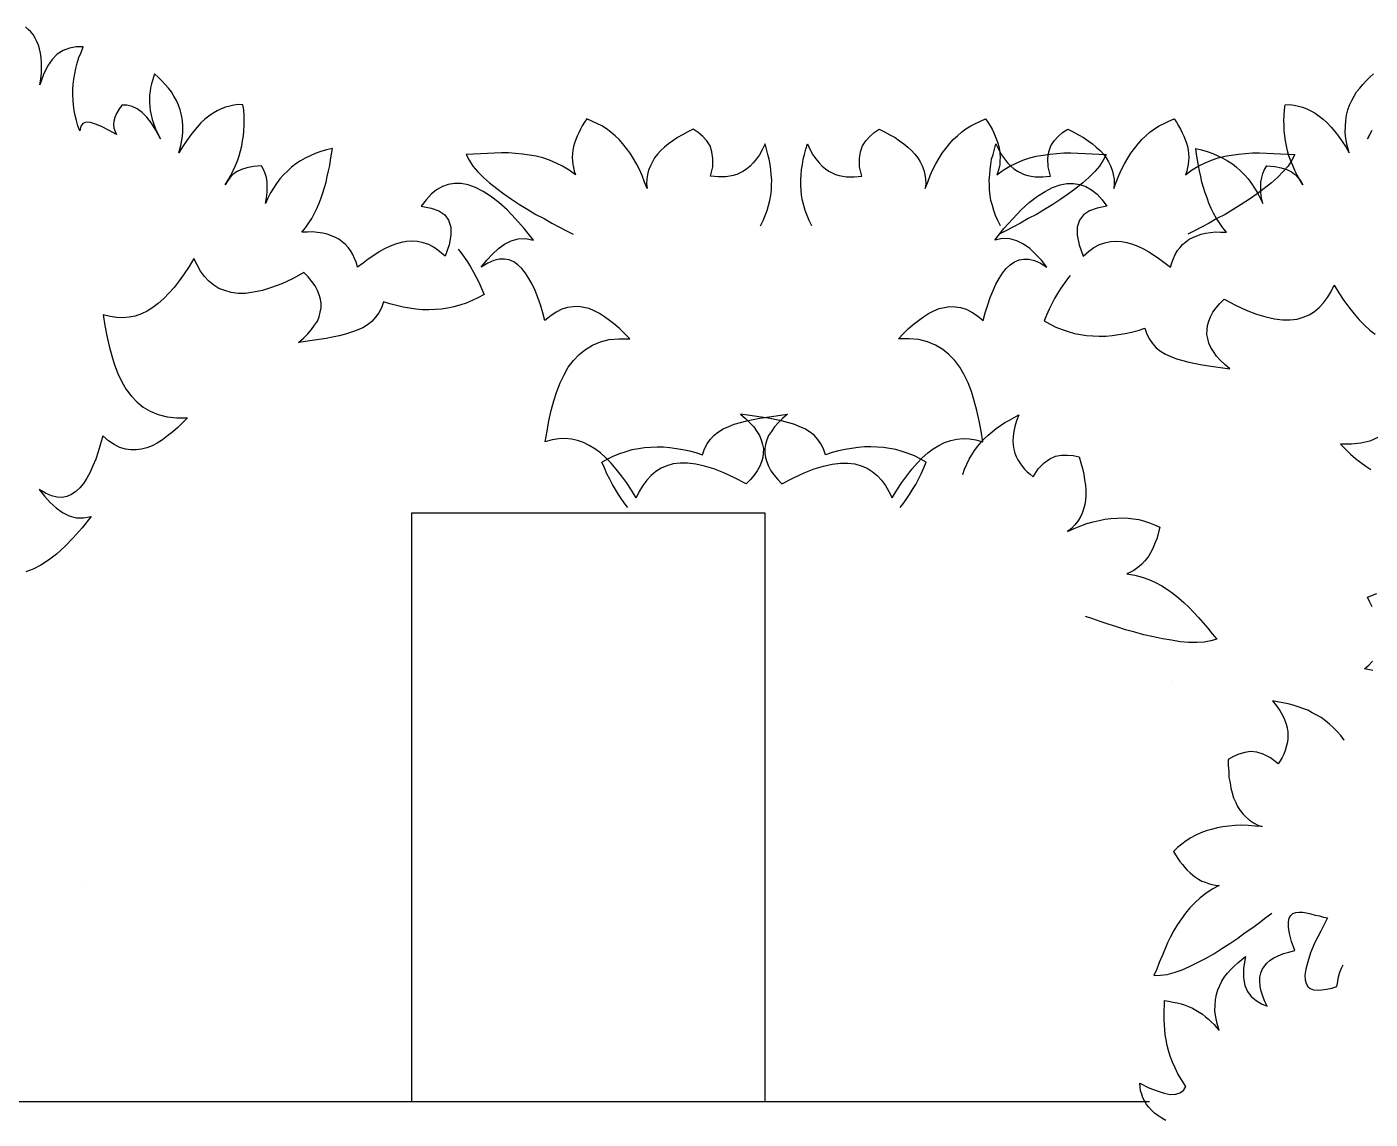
# Model space of a CAD drawing. Extents: x -24232 to 27340, y -23039 to 23489.
# Drawn here: x -9718 to -9147, y -4854 to -4390 of the extents above; entities that cross this region are included whole.
import ezdxf

# ---------------------------------------------------------------- set-up
doc = ezdxf.new("R2010")
doc.units = 0
doc.header["$LTSCALE"] = 10
for name, color, linetype in [('0-PLANTS', 11, 'CONTINUOUS'), ('1', 1, 'CONTINUOUS'), ('3', 3, 'CONTINUOUS')]:
    doc.layers.add(name, color=color, linetype=linetype)

msp = doc.modelspace()

# ---------------------------------------------------------------- linework, layer by layer
at = {"layer": '0-PLANTS', "color": 11}
for points in [[(-9231.31, -4668.21), (-9231.31, -4668.21)], [(-9692.65, -4752.9), (-9692.65, -4752.9)]]:
    msp.add_lwpolyline(points, close=True, dxfattribs=at)
at = {"layer": '1'}
for p, q in [((-9554.24, -4596.46), (-9404.24, -4596.46)), ((-9554.24, -4846.46), (-9554.24, -4596.46)), ((-9404.24, -4596.46), (-9404.24, -4846.46))]:
    msp.add_line(p, q, dxfattribs=at)
for points in [[(-9346.72, -4594.13), (-9345.58, -4592.73), (-9344.16, -4590.71), (-9342.75, -4588.68), (-9341.45, -4586.51), (-9340.15, -4584.33), (-9338.99, -4582.15), (-9337.81, -4579.83), (-9336.75, -4577.36), (-9335.7, -4574.89), (-9335.7, -4574.89), (-9338.26, -4573.42), (-9340.71, -4572.23), (-9343.32, -4571.16), (-9345.95, -4570.36), (-9348.57, -4569.55), (-9351.23, -4569.02), (-9353.77, -4568.63), (-9356.46, -4568.5), (-9359.16, -4568.37), (-9361.86, -4568.38), (-9364.6, -4568.65), (-9367.35, -4569.05), (-9370.1, -4569.46), (-9372.87, -4570.13), (-9375.65, -4570.81), (-9378.45, -4571.75), (-9378.45, -4571.75), (-9379.28, -4569.23), (-9380.42, -4567.08), (-9381.73, -4565.2), (-9383.31, -4563.41), (-9385.2, -4562.01), (-9387.24, -4560.72), (-9389.58, -4559.68), (-9391.93, -4558.77), (-9394.56, -4557.97), (-9397.2, -4557.3), (-9399.99, -4556.76), (-9402.78, -4556.21), (-9405.72, -4555.78), (-9408.65, -4555.36), (-9411.59, -4554.93), (-9414.53, -4554.51), (-9414.53, -4554.51), (-9412.41, -4556.34), (-9410.55, -4558.15), (-9408.97, -4559.93), (-9407.67, -4561.82), (-9406.48, -4563.56), (-9405.72, -4565.4), (-9405.23, -4567.34), (-9404.87, -4569.14), (-9404.92, -4571.03), (-9405.1, -4572.91), (-9405.69, -4574.75), (-9406.41, -4576.57), (-9407.42, -4578.5), (-9408.82, -4580.39), (-9410.36, -4582.27), (-9412.17, -4584.13), (-9412.17, -4584.13), (-9417.06, -4581.48), (-9421.59, -4579.4), (-9425.9, -4577.76), (-9429.84, -4576.56), (-9433.56, -4575.78), (-9437.03, -4575.31), (-9440.14, -4575.27), (-9443.16, -4575.65), (-9445.81, -4576.47), (-9448.34, -4577.44), (-9450.51, -4578.85), (-9452.58, -4580.54), (-9454.4, -4582.53), (-9456.11, -4584.8), (-9457.58, -4587.36), (-9458.94, -4590.07), (-9458.94, -4590.07), (-9460.91, -4586.76), (-9463.03, -4583.57), (-9465.18, -4580.65), (-9467.34, -4577.86), (-9469.53, -4575.35), (-9471.75, -4573.1), (-9474.11, -4570.97), (-9476.38, -4569.25), (-9478.81, -4567.79), (-9481.26, -4566.6), (-9483.88, -4565.67), (-9486.4, -4565.15), (-9489.08, -4564.88), (-9491.81, -4565.02), (-9494.55, -4565.43), (-9497.48, -4566.22), (-9497.48, -4566.22), (-9496.76, -4561.69), (-9495.92, -4557.3), (-9494.94, -4552.93), (-9493.86, -4548.84), (-9492.66, -4544.89), (-9491.22, -4541.25), (-9489.52, -4537.76), (-9487.71, -4534.55), (-9485.54, -4531.78), (-9483.12, -4529.18), (-9480.47, -4527), (-9477.45, -4525.27), (-9474.06, -4523.85), (-9470.31, -4522.86), (-9466.21, -4522.46), (-9461.61, -4522.5), (-9461.61, -4522.5), (-9463.7, -4520.4), (-9465.79, -4518.3), (-9467.92, -4516.46), (-9470.18, -4514.75), (-9472.33, -4513.18), (-9474.49, -4511.75), (-9476.68, -4510.59), (-9478.89, -4509.69), (-9481.15, -4509.2), (-9483.41, -4508.84), (-9485.72, -4508.88), (-9488.05, -4509.19), (-9490.42, -4509.91), (-9492.85, -4511.16), (-9495.17, -4512.69), (-9497.67, -4514.74), (-9497.67, -4514.74), (-9498.56, -4511.4), (-9499.59, -4508.05), (-9500.63, -4504.97), (-9501.83, -4502.01), (-9503.06, -4499.32), (-9504.44, -4496.88), (-9505.84, -4494.57), (-9507.41, -4492.66), (-9509.15, -4491.13), (-9510.92, -4489.87), (-9512.87, -4489), (-9514.87, -4488.67), (-9517.04, -4488.73), (-9519.4, -4489.3), (-9521.95, -4490.41), (-9524.68, -4492.03), (-9524.68, -4492.03), (-9522.36, -4489.15), (-9519.94, -4486.54), (-9517.41, -4484.22), (-9514.78, -4482.31), (-9511.93, -4480.83), (-9509.01, -4480.04), (-9505.88, -4479.94), (-9502.56, -4480.54), (-9502.56, -4480.54), (-9506.41, -4475.69), (-9510.2, -4471.53), (-9513.75, -4467.79), (-9517.23, -4464.6), (-9520.76, -4461.95), (-9523.94, -4459.88), (-9527.16, -4458.2), (-9530.3, -4457.08), (-9533.22, -4456.52), (-9536.07, -4456.51), (-9538.68, -4456.93), (-9541.2, -4457.77), (-9543.65, -4459.28), (-9546, -4461.08), (-9548.13, -4463.45), (-9550.16, -4466.22), (-9550.16, -4466.22), (-9546.04, -4467.04), (-9542.77, -4468.17), (-9540.23, -4469.91), (-9538.56, -4472.11), (-9537.63, -4475.05), (-9537.56, -4478.44), (-9538.37, -4482.56), (-9540.07, -4487.4), (-9540.07, -4487.4), (-9542.44, -4485.4), (-9544.71, -4483.69), (-9547.03, -4482.51), (-9549.39, -4481.74), (-9551.78, -4481.23), (-9554.06, -4481.01), (-9556.38, -4481.18), (-9558.73, -4481.63), (-9561.1, -4482.34), (-9563.35, -4483.2), (-9565.76, -4484.32), (-9568.05, -4485.58), (-9570.37, -4487.11), (-9572.69, -4488.65), (-9574.89, -4490.32), (-9577.23, -4492.12), (-9577.23, -4492.12), (-9577.72, -4490.18), (-9578.48, -4488.34), (-9579.26, -4486.64), (-9580.19, -4485.06), (-9581.28, -4483.73), (-9582.37, -4482.41), (-9583.75, -4481.32), (-9585.13, -4480.24), (-9586.67, -4479.41), (-9588.36, -4478.7), (-9590.2, -4478.11), (-9592.05, -4477.66), (-9594.19, -4477.31), (-9596.33, -4477.1), (-9598.5, -4477.16), (-9600.94, -4477.19), (-9600.94, -4477.19), (-9599.4, -4475.31), (-9597.98, -4473.28), (-9596.71, -4471.38), (-9595.55, -4469.19), (-9594.53, -4467.12), (-9593.5, -4464.92), (-9592.74, -4462.7), (-9591.98, -4460.47), (-9591.22, -4458.24), (-9590.59, -4456), (-9590.08, -4453.61), (-9589.58, -4451.23), (-9589.07, -4448.84), (-9588.7, -4446.44), (-9588.33, -4444.04), (-9587.95, -4441.64), (-9587.95, -4441.64), (-9590.45, -4442.2), (-9592.82, -4442.92), (-9595.2, -4443.76), (-9597.34, -4444.77), (-9599.47, -4445.78), (-9601.48, -4446.94), (-9603.5, -4448.23), (-9605.27, -4449.68), (-9607.05, -4451.26), (-9608.7, -4452.86), (-9610.22, -4454.6), (-9611.63, -4456.5), (-9612.91, -4458.54), (-9614.2, -4460.58), (-9615.36, -4462.76), (-9616.41, -4465.1), (-9616.41, -4465.1), (-9615.89, -4462.58), (-9615.66, -4460.3), (-9615.57, -4458), (-9615.64, -4455.97), (-9615.99, -4454.03), (-9616.49, -4452.23), (-9617.15, -4450.67), (-9618.07, -4449.09), (-9618.07, -4449.09), (-9621.48, -4449.29), (-9624.24, -4449.83), (-9626.61, -4450.55), (-9628.61, -4451.57), (-9630.22, -4452.76), (-9631.44, -4454.13), (-9632.52, -4455.52), (-9633.49, -4457.05), (-9633.49, -4457.05), (-9632.2, -4455.01), (-9631.05, -4452.95), (-9630.05, -4451.02), (-9629.16, -4448.94), (-9628.28, -4446.86), (-9627.53, -4444.77), (-9626.92, -4442.66), (-9626.44, -4440.54), (-9626.09, -4438.41), (-9625.75, -4436.28), (-9625.53, -4434.13), (-9625.46, -4431.97), (-9625.38, -4429.82), (-9625.44, -4427.64), (-9625.61, -4425.32), (-9625.94, -4423.12), (-9625.94, -4423.12), (-9627.83, -4423.07), (-9629.75, -4423.29), (-9631.54, -4423.65), (-9633.35, -4424.15), (-9635.17, -4424.79), (-9636.89, -4425.7), (-9638.62, -4426.75), (-9640.36, -4427.93), (-9642.11, -4429.25), (-9643.76, -4430.84), (-9645.42, -4432.58), (-9646.96, -4434.45), (-9648.52, -4436.47), (-9650.1, -4438.75), (-9651.67, -4441.03), (-9653.15, -4443.59), (-9653.15, -4443.59), (-9652.29, -4440.43), (-9651.73, -4437.5), (-9651.47, -4434.82), (-9651.48, -4432.25), (-9651.65, -4429.79), (-9651.96, -4427.46), (-9652.55, -4425.24), (-9653.31, -4423.27), (-9654.19, -4421.28), (-9655.23, -4419.42), (-9656.28, -4417.69), (-9657.61, -4416.07), (-9658.93, -4414.45), (-9660.41, -4412.95), (-9661.89, -4411.45), (-9663.5, -4409.94), (-9663.5, -4409.94), (-9663.91, -4411.38), (-9664.33, -4412.83), (-9664.74, -4414.28), (-9665.17, -4415.86), (-9665.31, -4417.34), (-9665.61, -4418.94), (-9665.63, -4420.56), (-9665.66, -4422.18), (-9665.55, -4423.82), (-9665.32, -4425.6), (-9664.95, -4427.4), (-9664.47, -4429.34), (-9663.85, -4431.3), (-9663.1, -4433.27), (-9662.09, -4435.4), (-9660.94, -4437.54), (-9660.94, -4437.54), (-9662.89, -4433.96), (-9664.76, -4430.94), (-9666.82, -4428.43), (-9668.78, -4426.34), (-9670.92, -4424.78), (-9673, -4423.89), (-9675.24, -4423.27), (-9677.42, -4423.32), (-9677.42, -4423.32), (-9678.67, -4425.09), (-9679.65, -4426.76), (-9680.36, -4428.45), (-9680.79, -4430.03), (-9680.93, -4431.51), (-9680.81, -4433.01), (-9680.27, -4434.41), (-9679.59, -4435.7), (-9679.59, -4435.7), (-9683.06, -4433.87), (-9686.03, -4432.36), (-9688.63, -4431.29), (-9690.74, -4430.67), (-9692.48, -4430.5), (-9693.89, -4431.04), (-9694.81, -4432.17), (-9695.28, -4434.15), (-9695.28, -4434.15), (-9696.02, -4432.05), (-9696.61, -4429.82), (-9697.22, -4427.73), (-9697.67, -4425.52), (-9697.86, -4423.33), (-9698.06, -4421.15), (-9698.25, -4418.96), (-9698.15, -4416.67), (-9698.08, -4414.51), (-9697.72, -4412.24), (-9697.36, -4409.98), (-9696.86, -4407.72), (-9696.37, -4405.47), (-9695.6, -4403.11), (-9694.7, -4400.9), (-9693.79, -4398.55), (-9693.79, -4398.55), (-9696.77, -4398.52), (-9699.66, -4399.05), (-9702.33, -4400.01), (-9704.8, -4401.66), (-9706.91, -4403.89), (-9708.95, -4406.66), (-9710.66, -4410.29), (-9712.17, -4414.61), (-9712.17, -4414.61), (-9711.78, -4412.07), (-9711.55, -4409.66), (-9711.45, -4407.37), (-9711.51, -4405.19), (-9711.71, -4403.14), (-9711.93, -4401.22), (-9712.3, -4399.43), (-9712.81, -4397.75), (-9713.47, -4396.2), (-9714.14, -4394.78), (-9715.08, -4393.33), (-9716.05, -4392.15), (-9717.16, -4391.09), (-9718.27, -4390.04)], [(-9462.4, -4594.13), (-9463.55, -4592.73), (-9464.96, -4590.71), (-9466.38, -4588.68), (-9467.68, -4586.51), (-9468.98, -4584.33), (-9470.14, -4582.15), (-9471.32, -4579.83), (-9472.38, -4577.36), (-9473.43, -4574.89), (-9473.43, -4574.89), (-9470.87, -4573.42), (-9468.41, -4572.23), (-9465.81, -4571.16), (-9463.18, -4570.36), (-9460.55, -4569.55), (-9457.9, -4569.02), (-9455.36, -4568.63), (-9452.67, -4568.5), (-9449.97, -4568.37), (-9447.26, -4568.38), (-9444.53, -4568.65), (-9441.78, -4569.05), (-9439.03, -4569.46), (-9436.26, -4570.13), (-9433.48, -4570.81), (-9430.68, -4571.75), (-9430.68, -4571.75), (-9429.85, -4569.23), (-9428.7, -4567.08), (-9427.4, -4565.2), (-9425.82, -4563.41), (-9423.92, -4562.01), (-9421.88, -4560.72), (-9419.55, -4559.68), (-9417.2, -4558.77), (-9414.57, -4557.97), (-9411.93, -4557.3), (-9409.14, -4556.76), (-9406.35, -4556.21), (-9403.41, -4555.78), (-9400.48, -4555.36), (-9397.54, -4554.93), (-9394.6, -4554.51), (-9394.6, -4554.51), (-9396.72, -4556.34), (-9398.58, -4558.15), (-9400.16, -4559.93), (-9401.46, -4561.82), (-9402.64, -4563.56), (-9403.41, -4565.4), (-9403.9, -4567.34), (-9404.26, -4569.14), (-9404.21, -4571.03), (-9404.02, -4572.91), (-9403.44, -4574.75), (-9402.71, -4576.57), (-9401.71, -4578.5), (-9400.31, -4580.39), (-9398.77, -4582.27), (-9396.96, -4584.13), (-9396.96, -4584.13), (-9392.07, -4581.48), (-9387.54, -4579.4), (-9383.23, -4577.76), (-9379.29, -4576.56), (-9375.57, -4575.78), (-9372.1, -4575.31), (-9368.99, -4575.27), (-9365.97, -4575.65), (-9363.32, -4576.47), (-9360.78, -4577.44), (-9358.61, -4578.85), (-9356.55, -4580.54), (-9354.73, -4582.53), (-9353.02, -4584.8), (-9351.54, -4587.36), (-9350.19, -4590.07), (-9350.19, -4590.07), (-9348.22, -4586.76), (-9346.09, -4583.57), (-9343.95, -4580.65), (-9341.78, -4577.86), (-9339.59, -4575.35), (-9337.38, -4573.1), (-9335.02, -4570.97), (-9332.75, -4569.25), (-9330.32, -4567.79), (-9327.86, -4566.6), (-9325.25, -4565.67), (-9322.73, -4565.15), (-9320.04, -4564.88), (-9317.32, -4565.02), (-9314.57, -4565.43), (-9311.65, -4566.22), (-9311.65, -4566.22), (-9312.37, -4561.69), (-9313.21, -4557.3), (-9314.18, -4552.93), (-9315.26, -4548.84), (-9316.47, -4544.89), (-9317.91, -4541.25), (-9319.61, -4537.76), (-9321.42, -4534.55), (-9323.58, -4531.78), (-9326.01, -4529.18), (-9328.66, -4527), (-9331.68, -4525.27), (-9335.07, -4523.85), (-9338.82, -4522.86), (-9342.92, -4522.46), (-9347.52, -4522.5), (-9347.52, -4522.5), (-9345.43, -4520.4), (-9343.33, -4518.3), (-9341.21, -4516.46), (-9338.94, -4514.75), (-9336.8, -4513.18), (-9334.64, -4511.75), (-9332.45, -4510.59), (-9330.24, -4509.69), (-9327.98, -4509.2), (-9325.72, -4508.84), (-9323.41, -4508.88), (-9321.08, -4509.19), (-9318.7, -4509.91), (-9316.28, -4511.16), (-9313.96, -4512.69), (-9311.46, -4514.74), (-9311.46, -4514.74), (-9310.57, -4511.4), (-9309.54, -4508.05), (-9308.49, -4504.97), (-9307.3, -4502.01), (-9306.07, -4499.32), (-9304.69, -4496.88), (-9303.29, -4494.57), (-9301.72, -4492.66), (-9299.98, -4491.13), (-9298.2, -4489.87), (-9296.26, -4489), (-9294.26, -4488.67), (-9292.09, -4488.73), (-9289.73, -4489.3), (-9287.18, -4490.41), (-9284.45, -4492.03), (-9284.45, -4492.03), (-9286.76, -4489.15), (-9289.19, -4486.54), (-9291.72, -4484.22), (-9294.35, -4482.31), (-9297.2, -4480.83), (-9300.12, -4480.04), (-9303.25, -4479.94), (-9306.57, -4480.54), (-9306.57, -4480.54), (-9302.72, -4475.69), (-9298.93, -4471.53), (-9295.37, -4467.79), (-9291.9, -4464.6), (-9288.37, -4461.95), (-9285.19, -4459.88), (-9281.97, -4458.2), (-9278.83, -4457.08), (-9275.9, -4456.52), (-9273.06, -4456.51), (-9270.45, -4456.93), (-9267.93, -4457.77), (-9265.47, -4459.28), (-9263.13, -4461.08), (-9261, -4463.45), (-9258.97, -4466.22), (-9258.97, -4466.22), (-9263.08, -4467.04), (-9266.36, -4468.17), (-9268.89, -4469.91), (-9270.57, -4472.11), (-9271.5, -4475.05), (-9271.57, -4478.44), (-9270.76, -4482.56), (-9269.06, -4487.4), (-9269.06, -4487.4), (-9266.69, -4485.4), (-9264.42, -4483.69), (-9262.1, -4482.51), (-9259.74, -4481.74), (-9257.35, -4481.23), (-9255.07, -4481.01), (-9252.75, -4481.18), (-9250.4, -4481.63), (-9248.03, -4482.34), (-9245.78, -4483.2), (-9243.37, -4484.32), (-9241.07, -4485.58), (-9238.76, -4487.11), (-9236.44, -4488.65), (-9234.24, -4490.32), (-9231.9, -4492.12), (-9231.9, -4492.12), (-9231.41, -4490.18), (-9230.65, -4488.34), (-9229.87, -4486.64), (-9228.94, -4485.06), (-9227.85, -4483.73), (-9226.76, -4482.41), (-9225.38, -4481.32), (-9224, -4480.24), (-9222.45, -4479.41), (-9220.76, -4478.7), (-9218.93, -4478.11), (-9217.08, -4477.66), (-9214.94, -4477.31), (-9212.8, -4477.1), (-9210.63, -4477.16), (-9208.18, -4477.19), (-9208.18, -4477.19), (-9209.72, -4475.31), (-9211.14, -4473.28), (-9212.42, -4471.38), (-9213.58, -4469.19), (-9214.6, -4467.12), (-9215.63, -4464.92), (-9216.39, -4462.7), (-9217.15, -4460.47), (-9217.91, -4458.24), (-9218.54, -4456), (-9219.04, -4453.61), (-9219.55, -4451.23), (-9220.06, -4448.84), (-9220.43, -4446.44), (-9220.8, -4444.04), (-9221.18, -4441.64), (-9221.18, -4441.64), (-9218.68, -4442.2), (-9216.31, -4442.92), (-9213.92, -4443.76), (-9211.79, -4444.77), (-9209.66, -4445.78), (-9207.65, -4446.94), (-9205.63, -4448.23), (-9203.86, -4449.68), (-9202.08, -4451.26), (-9200.43, -4452.86), (-9198.9, -4454.6), (-9197.5, -4456.5), (-9196.21, -4458.54), (-9194.93, -4460.58), (-9193.77, -4462.76), (-9192.72, -4465.1), (-9192.72, -4465.1), (-9193.24, -4462.58), (-9193.47, -4460.3), (-9193.56, -4458), (-9193.49, -4455.97), (-9193.14, -4454.03), (-9192.64, -4452.23), (-9191.98, -4450.67), (-9191.05, -4449.09), (-9191.05, -4449.09), (-9187.65, -4449.29), (-9184.89, -4449.83), (-9182.51, -4450.55), (-9180.52, -4451.57), (-9178.91, -4452.76), (-9177.69, -4454.13), (-9176.61, -4455.52), (-9175.64, -4457.05), (-9175.64, -4457.05), (-9176.93, -4455.01), (-9178.08, -4452.95), (-9179.08, -4451.02), (-9179.96, -4448.94), (-9180.85, -4446.86), (-9181.59, -4444.77), (-9182.21, -4442.66), (-9182.69, -4440.54), (-9183.04, -4438.41), (-9183.38, -4436.28), (-9183.59, -4434.13), (-9183.67, -4431.97), (-9183.75, -4429.82), (-9183.69, -4427.64), (-9183.52, -4425.32), (-9183.19, -4423.12), (-9183.19, -4423.12), (-9181.3, -4423.07), (-9179.38, -4423.29), (-9177.59, -4423.65), (-9175.78, -4424.15), (-9173.95, -4424.79), (-9172.24, -4425.7), (-9170.51, -4426.75), (-9168.77, -4427.93), (-9167.01, -4429.25), (-9165.37, -4430.84), (-9163.71, -4432.58), (-9162.17, -4434.45), (-9160.61, -4436.47), (-9159.03, -4438.75), (-9157.45, -4441.03), (-9155.98, -4443.59), (-9155.98, -4443.59), (-9156.84, -4440.43), (-9157.4, -4437.5), (-9157.66, -4434.82), (-9157.64, -4432.25), (-9157.48, -4429.79), (-9157.17, -4427.46), (-9156.58, -4425.24), (-9155.82, -4423.27), (-9154.94, -4421.28), (-9153.9, -4419.42), (-9152.85, -4417.69), (-9151.52, -4416.07), (-9150.19, -4414.45), (-9148.72, -4412.95), (-9147.24, -4411.45), (-9145.63, -4409.94)], [(-9406.08, -4474.47), (-9406.08, -4474.47), (-9404.92, -4472.28), (-9404.03, -4470.2), (-9403.27, -4467.97), (-9402.66, -4465.87), (-9402.04, -4463.76), (-9401.69, -4461.49), (-9401.47, -4459.35), (-9401.4, -4457.19), (-9401.32, -4455.03), (-9401.51, -4452.85), (-9401.7, -4450.66), (-9402.02, -4448.46), (-9402.35, -4446.26), (-9402.95, -4444.17), (-9403.55, -4441.95), (-9404.14, -4439.72), (-9404.14, -4439.72), (-9405.33, -4442.18), (-9406.49, -4444.36), (-9407.75, -4446.13), (-9409.13, -4447.76), (-9410.5, -4449.25), (-9411.82, -4450.34), (-9413.27, -4451.28), (-9414.7, -4452.08), (-9416.12, -4452.76), (-9417.65, -4453.15), (-9419.17, -4453.4), (-9420.82, -4453.65), (-9422.45, -4453.76), (-9424.07, -4453.73), (-9425.68, -4453.57), (-9427.29, -4453.41), (-9427.29, -4453.41), (-9426.36, -4449.44), (-9426.28, -4445.93), (-9426.68, -4443.05), (-9427.51, -4440.53), (-9428.93, -4438.49), (-9430.64, -4436.56), (-9432.51, -4434.89), (-9434.67, -4433.46), (-9434.67, -4433.46), (-9436.94, -4434.58), (-9439.24, -4435.85), (-9441.38, -4436.99), (-9443.28, -4438.43), (-9445.17, -4439.73), (-9446.79, -4441.06), (-9448.43, -4442.52), (-9449.81, -4444.15), (-9451.04, -4445.65), (-9452.01, -4447.31), (-9452.86, -4448.99), (-9453.58, -4450.82), (-9454.03, -4452.67), (-9454.37, -4454.67), (-9454.43, -4456.69), (-9454.23, -4458.74), (-9454.23, -4458.74), (-9455.3, -4455.93), (-9456.38, -4453.11), (-9457.48, -4450.57), (-9458.73, -4448.14), (-9460.13, -4445.84), (-9461.41, -4443.68), (-9462.96, -4441.63), (-9464.53, -4439.71), (-9466.12, -4437.93), (-9467.85, -4436.27), (-9469.6, -4434.74), (-9471.49, -4433.34), (-9473.53, -4432.05), (-9475.59, -4431.04), (-9477.66, -4430.02), (-9479.87, -4429.13), (-9479.87, -4429.13), (-9480.82, -4430.52), (-9481.79, -4432.05), (-9482.6, -4433.46), (-9483.3, -4435.02), (-9483.98, -4436.44), (-9484.53, -4437.87), (-9485.09, -4439.44), (-9485.51, -4440.89), (-9485.79, -4442.35), (-9485.93, -4443.83), (-9486.09, -4445.44), (-9485.97, -4446.94), (-9485.84, -4448.44), (-9485.57, -4449.82), (-9485.18, -4451.35), (-9484.66, -4452.89), (-9484.66, -4452.89), (-9487.3, -4450.87), (-9490.12, -4449.24), (-9492.83, -4447.89), (-9495.69, -4446.66), (-9498.57, -4445.7), (-9501.35, -4445.01), (-9504.27, -4444.45), (-9507.21, -4444.03), (-9510.16, -4443.74), (-9513.13, -4443.58), (-9516.1, -4443.56), (-9519.09, -4443.67), (-9522.08, -4443.78), (-9525.07, -4443.89), (-9528.08, -4444.14), (-9531.07, -4444.25), (-9531.07, -4444.25), (-9529.82, -4446.67), (-9528.3, -4449.12), (-9526.23, -4451.49), (-9523.77, -4454.04), (-9521.16, -4456.33), (-9518.14, -4458.66), (-9515.12, -4460.99), (-9511.81, -4463.21), (-9508.38, -4465.45), (-9504.93, -4467.55), (-9501.48, -4469.65), (-9498.01, -4471.48), (-9494.68, -4473.43), (-9491.46, -4475.11), (-9488.49, -4476.62), (-9485.66, -4478.12)], [(-9384.23, -4474.47), (-9384.23, -4474.47), (-9385.39, -4472.28), (-9386.27, -4470.2), (-9387.03, -4467.97), (-9387.65, -4465.87), (-9388.26, -4463.76), (-9388.62, -4461.49), (-9388.83, -4459.35), (-9388.91, -4457.19), (-9388.99, -4455.03), (-9388.8, -4452.85), (-9388.61, -4450.66), (-9388.28, -4448.46), (-9387.96, -4446.26), (-9387.35, -4444.17), (-9386.76, -4441.95), (-9386.17, -4439.72), (-9386.17, -4439.72), (-9384.98, -4442.18), (-9383.81, -4444.36), (-9382.56, -4446.13), (-9381.18, -4447.76), (-9379.81, -4449.25), (-9378.48, -4450.34), (-9377.04, -4451.28), (-9375.6, -4452.08), (-9374.18, -4452.76), (-9372.65, -4453.15), (-9371.14, -4453.4), (-9369.49, -4453.65), (-9367.86, -4453.76), (-9366.23, -4453.73), (-9364.62, -4453.57), (-9363.01, -4453.41), (-9363.01, -4453.41), (-9363.95, -4449.44), (-9364.02, -4445.93), (-9363.63, -4443.05), (-9362.8, -4440.53), (-9361.37, -4438.49), (-9359.67, -4436.56), (-9357.8, -4434.89), (-9355.64, -4433.46), (-9355.64, -4433.46), (-9353.36, -4434.58), (-9351.07, -4435.85), (-9348.93, -4436.99), (-9347.03, -4438.43), (-9345.14, -4439.73), (-9343.52, -4441.06), (-9341.88, -4442.52), (-9340.5, -4444.15), (-9339.27, -4445.65), (-9338.29, -4447.31), (-9337.45, -4448.99), (-9336.73, -4450.82), (-9336.27, -4452.67), (-9335.94, -4454.67), (-9335.88, -4456.69), (-9336.08, -4458.74), (-9336.08, -4458.74), (-9335, -4455.93), (-9333.93, -4453.11), (-9332.83, -4450.57), (-9331.58, -4448.14), (-9330.18, -4445.84), (-9328.9, -4443.68), (-9327.34, -4441.63), (-9325.77, -4439.71), (-9324.19, -4437.93), (-9322.46, -4436.27), (-9320.71, -4434.74), (-9318.82, -4433.34), (-9316.78, -4432.05), (-9314.71, -4431.04), (-9312.65, -4430.02), (-9310.43, -4429.13), (-9310.43, -4429.13), (-9309.48, -4430.52), (-9308.52, -4432.05), (-9307.7, -4433.46), (-9307.01, -4435.02), (-9306.33, -4436.44), (-9305.78, -4437.87), (-9305.22, -4439.44), (-9304.8, -4440.89), (-9304.52, -4442.35), (-9304.38, -4443.83), (-9304.22, -4445.44), (-9304.34, -4446.94), (-9304.46, -4448.44), (-9304.73, -4449.82), (-9305.12, -4451.35), (-9305.65, -4452.89), (-9305.65, -4452.89), (-9303, -4450.87), (-9300.19, -4449.24), (-9297.48, -4447.89), (-9294.62, -4446.66), (-9291.73, -4445.7), (-9288.96, -4445.01), (-9286.03, -4444.45), (-9283.1, -4444.03), (-9280.15, -4443.74), (-9277.18, -4443.58), (-9274.21, -4443.56), (-9271.21, -4443.67), (-9268.22, -4443.78), (-9265.23, -4443.89), (-9262.23, -4444.14), (-9259.24, -4444.25), (-9259.24, -4444.25), (-9260.49, -4446.67), (-9262.01, -4449.12), (-9264.08, -4451.49), (-9266.53, -4454.04), (-9269.15, -4456.33), (-9272.17, -4458.66), (-9275.19, -4460.99), (-9278.49, -4463.21), (-9281.93, -4465.45), (-9285.38, -4467.55), (-9288.83, -4469.65), (-9292.3, -4471.48), (-9295.63, -4473.43), (-9298.85, -4475.11), (-9301.81, -4476.62), (-9304.65, -4478.12)], [(-9304.15, -4474.47), (-9304.15, -4474.47), (-9305.31, -4472.28), (-9306.19, -4470.2), (-9306.96, -4467.97), (-9307.57, -4465.87), (-9308.18, -4463.76), (-9308.54, -4461.49), (-9308.76, -4459.35), (-9308.83, -4457.19), (-9308.91, -4455.03), (-9308.72, -4452.85), (-9308.53, -4450.66), (-9308.21, -4448.46), (-9307.88, -4446.26), (-9307.28, -4444.17), (-9306.68, -4441.95), (-9306.09, -4439.72), (-9306.09, -4439.72), (-9304.9, -4442.18), (-9303.74, -4444.36), (-9302.48, -4446.13), (-9301.1, -4447.76), (-9299.73, -4449.25), (-9298.41, -4450.34), (-9296.96, -4451.28), (-9295.52, -4452.08), (-9294.1, -4452.76), (-9292.58, -4453.15), (-9291.06, -4453.4), (-9289.41, -4453.65), (-9287.78, -4453.76), (-9286.15, -4453.73), (-9284.54, -4453.57), (-9282.94, -4453.41), (-9282.94, -4453.41), (-9283.87, -4449.44), (-9283.95, -4445.93), (-9283.55, -4443.05), (-9282.72, -4440.53), (-9281.29, -4438.49), (-9279.59, -4436.56), (-9277.72, -4434.89), (-9275.56, -4433.46), (-9275.56, -4433.46), (-9273.28, -4434.58), (-9270.99, -4435.85), (-9268.85, -4436.99), (-9266.95, -4438.43), (-9265.06, -4439.73), (-9263.44, -4441.06), (-9261.8, -4442.52), (-9260.42, -4444.15), (-9259.19, -4445.65), (-9258.21, -4447.31), (-9257.37, -4448.99), (-9256.65, -4450.82), (-9256.2, -4452.67), (-9255.86, -4454.67), (-9255.8, -4456.69), (-9256, -4458.74), (-9256, -4458.74), (-9254.93, -4455.93), (-9253.85, -4453.11), (-9252.75, -4450.57), (-9251.5, -4448.14), (-9250.1, -4445.84), (-9248.82, -4443.68), (-9247.27, -4441.63), (-9245.69, -4439.71), (-9244.11, -4437.93), (-9242.38, -4436.27), (-9240.63, -4434.74), (-9238.74, -4433.34), (-9236.7, -4432.05), (-9234.63, -4431.04), (-9232.57, -4430.02), (-9230.35, -4429.13), (-9230.35, -4429.13), (-9229.4, -4430.52), (-9228.44, -4432.05), (-9227.62, -4433.46), (-9226.93, -4435.02), (-9226.25, -4436.44), (-9225.7, -4437.87), (-9225.14, -4439.44), (-9224.72, -4440.89), (-9224.44, -4442.35), (-9224.3, -4443.83), (-9224.14, -4445.44), (-9224.26, -4446.94), (-9224.38, -4448.44), (-9224.65, -4449.82), (-9225.04, -4451.35), (-9225.57, -4452.89), (-9225.57, -4452.89), (-9222.93, -4450.87), (-9220.11, -4449.24), (-9217.4, -4447.89), (-9214.54, -4446.66), (-9211.66, -4445.7), (-9208.88, -4445.01), (-9205.95, -4444.45), (-9203.02, -4444.03), (-9200.07, -4443.74), (-9197.1, -4443.58), (-9194.13, -4443.56), (-9191.14, -4443.67), (-9188.15, -4443.78), (-9185.16, -4443.89), (-9182.15, -4444.14), (-9179.16, -4444.25), (-9179.16, -4444.25), (-9180.41, -4446.67), (-9181.93, -4449.12), (-9184, -4451.49), (-9186.46, -4454.04), (-9189.07, -4456.33), (-9192.09, -4458.66), (-9195.11, -4460.99), (-9198.41, -4463.21), (-9201.85, -4465.45), (-9205.3, -4467.55), (-9208.75, -4469.65), (-9212.22, -4471.48), (-9215.55, -4473.43), (-9218.77, -4475.11), (-9221.74, -4476.62), (-9224.57, -4478.12)], [(-9147.04, -4435.4), (-9148.18, -4437.54), (-9148.18, -4437.54), (-9146.23, -4433.96)], [(-9534.55, -4484.38), (-9533.41, -4485.78), (-9531.99, -4487.8), (-9530.57, -4489.83), (-9529.28, -4492), (-9527.98, -4494.18), (-9526.81, -4496.36), (-9525.64, -4498.69), (-9524.58, -4501.15), (-9523.52, -4503.62), (-9523.52, -4503.62), (-9526.09, -4505.09), (-9528.54, -4506.28), (-9531.14, -4507.35), (-9533.77, -4508.16), (-9536.4, -4508.96), (-9539.06, -4509.49), (-9541.59, -4509.88), (-9544.29, -4510.01), (-9546.98, -4510.14), (-9549.69, -4510.13), (-9552.43, -4509.86), (-9555.18, -4509.46), (-9557.93, -4509.05), (-9560.7, -4508.38), (-9563.48, -4507.7), (-9566.28, -4506.76), (-9566.28, -4506.76), (-9567.11, -4509.28), (-9568.25, -4511.43), (-9569.56, -4513.32), (-9571.14, -4515.1), (-9573.03, -4516.5), (-9575.07, -4517.79), (-9577.41, -4518.83), (-9579.76, -4519.74), (-9582.38, -4520.54), (-9585.03, -4521.21), (-9587.82, -4521.75), (-9590.61, -4522.3), (-9593.54, -4522.73), (-9596.48, -4523.15), (-9599.42, -4523.58), (-9602.36, -4524), (-9602.36, -4524), (-9600.23, -4522.17), (-9598.38, -4520.36), (-9596.8, -4518.58), (-9595.49, -4516.69), (-9594.31, -4514.95), (-9593.55, -4513.11), (-9593.06, -4511.17), (-9592.7, -4509.37), (-9592.75, -4507.48), (-9592.93, -4505.6), (-9593.52, -4503.77), (-9594.24, -4501.94), (-9595.25, -4500.01), (-9596.65, -4498.12), (-9598.19, -4496.24), (-9600, -4494.38), (-9600, -4494.38), (-9604.88, -4497.03), (-9609.42, -4499.11), (-9613.73, -4500.75), (-9617.67, -4501.95), (-9621.38, -4502.73), (-9624.86, -4503.2), (-9627.97, -4503.24), (-9630.99, -4502.86), (-9633.64, -4502.04), (-9636.17, -4501.07), (-9638.34, -4499.66), (-9640.41, -4497.97), (-9642.23, -4495.98), (-9643.94, -4493.71), (-9645.41, -4491.15), (-9646.76, -4488.44), (-9646.76, -4488.44), (-9648.74, -4491.75), (-9650.86, -4494.94), (-9653.01, -4497.86), (-9655.17, -4500.65), (-9657.36, -4503.17), (-9659.58, -4505.42), (-9661.94, -4507.54), (-9664.21, -4509.26), (-9666.64, -4510.72), (-9669.09, -4511.91), (-9671.71, -4512.84), (-9674.23, -4513.36), (-9676.91, -4513.63), (-9679.63, -4513.49), (-9682.38, -4513.08), (-9685.3, -4512.29), (-9685.3, -4512.29), (-9684.59, -4516.82), (-9683.75, -4521.21), (-9682.77, -4525.58), (-9681.69, -4529.67), (-9680.49, -4533.62), (-9679.05, -4537.27), (-9677.35, -4540.75), (-9675.54, -4543.96), (-9673.37, -4546.73), (-9670.95, -4549.33), (-9668.3, -4551.51), (-9665.28, -4553.24), (-9661.89, -4554.66), (-9658.14, -4555.65), (-9654.03, -4556.06), (-9649.43, -4556.01), (-9649.43, -4556.01), (-9651.53, -4558.11), (-9653.62, -4560.21), (-9655.74, -4562.05), (-9658.01, -4563.76), (-9660.16, -4565.33), (-9662.32, -4566.76), (-9664.51, -4567.92), (-9666.72, -4568.82), (-9668.97, -4569.31), (-9671.24, -4569.67), (-9673.55, -4569.63), (-9675.88, -4569.32), (-9678.25, -4568.6), (-9680.68, -4567.35), (-9683, -4565.82), (-9685.5, -4563.77), (-9685.5, -4563.77), (-9686.39, -4567.11), (-9687.41, -4570.46), (-9688.46, -4573.54), (-9689.66, -4576.5), (-9690.88, -4579.2), (-9692.27, -4581.63), (-9693.67, -4583.94), (-9695.24, -4585.85), (-9696.98, -4587.38), (-9698.75, -4588.64), (-9700.7, -4589.51), (-9702.7, -4589.84), (-9704.87, -4589.79), (-9707.23, -4589.21), (-9709.78, -4588.1), (-9712.51, -4586.48), (-9712.51, -4586.48), (-9710.19, -4589.36), (-9707.77, -4591.97), (-9705.24, -4594.29), (-9702.61, -4596.2), (-9699.76, -4597.68), (-9696.83, -4598.47), (-9693.71, -4598.57), (-9690.38, -4597.97), (-9690.38, -4597.97), (-9694.24, -4602.82), (-9698.02, -4606.98), (-9701.58, -4610.72), (-9705.06, -4613.91), (-9708.59, -4616.56), (-9711.77, -4618.63), (-9714.99, -4620.31), (-9718.13, -4621.43)], [(-9274.58, -4495.62), (-9275.72, -4497.01), (-9277.14, -4499.04), (-9278.55, -4501.06), (-9279.85, -4503.24), (-9281.15, -4505.41), (-9282.31, -4507.6), (-9283.49, -4509.92), (-9284.55, -4512.39), (-9285.6, -4514.86), (-9285.6, -4514.86), (-9283.04, -4516.33), (-9280.59, -4517.52), (-9277.98, -4518.59), (-9275.35, -4519.39), (-9272.72, -4520.19), (-9270.07, -4520.72), (-9267.53, -4521.11), (-9264.84, -4521.24), (-9262.14, -4521.37), (-9259.43, -4521.37), (-9256.7, -4521.1), (-9253.95, -4520.69), (-9251.2, -4520.28), (-9248.43, -4519.61), (-9245.65, -4518.94), (-9242.85, -4517.99), (-9242.85, -4517.99), (-9242.02, -4520.51), (-9240.87, -4522.66), (-9239.57, -4524.55), (-9237.99, -4526.33), (-9236.09, -4527.74), (-9234.06, -4529.02), (-9231.72, -4530.06), (-9229.37, -4530.97), (-9226.74, -4531.77), (-9224.1, -4532.44), (-9221.31, -4532.99), (-9218.52, -4533.53), (-9215.58, -4533.96), (-9212.65, -4534.38), (-9209.71, -4534.81), (-9206.77, -4535.24), (-9206.77, -4535.24), (-9208.89, -4533.4), (-9210.75, -4531.59), (-9212.33, -4529.81), (-9213.63, -4527.92), (-9214.82, -4526.18), (-9215.58, -4524.34), (-9216.07, -4522.4), (-9216.43, -4520.6), (-9216.38, -4518.71), (-9216.2, -4516.84), (-9215.61, -4515), (-9214.89, -4513.17), (-9213.88, -4511.24), (-9212.48, -4509.35), (-9210.94, -4507.47), (-9209.13, -4505.62), (-9209.13, -4505.62), (-9204.24, -4508.27), (-9199.71, -4510.34), (-9195.4, -4511.98), (-9191.46, -4513.19), (-9187.74, -4513.96), (-9184.27, -4514.44), (-9181.16, -4514.47), (-9178.14, -4514.09), (-9175.49, -4513.27), (-9172.96, -4512.31), (-9170.78, -4510.89), (-9168.72, -4509.2), (-9166.9, -4507.22), (-9165.19, -4504.95), (-9163.72, -4502.38), (-9162.36, -4499.67), (-9162.36, -4499.67), (-9160.39, -4502.98), (-9158.27, -4506.17), (-9156.12, -4509.09), (-9153.95, -4511.88), (-9151.77, -4514.4), (-9149.55, -4516.65), (-9147.19, -4518.78), (-9144.92, -4520.49)], [(-9320.17, -4580.19), (-9320.17, -4580.19), (-9319.39, -4577.84), (-9318.49, -4575.77), (-9317.4, -4573.68), (-9316.29, -4571.78), (-9315.19, -4569.89), (-9313.79, -4568.07), (-9312.38, -4566.43), (-9310.87, -4564.89), (-9309.36, -4563.35), (-9307.65, -4561.98), (-9305.93, -4560.61), (-9304.11, -4559.33), (-9302.3, -4558.05), (-9300.36, -4557.05), (-9298.34, -4555.95), (-9296.32, -4554.85), (-9296.32, -4554.85), (-9297.28, -4557.4), (-9298.06, -4559.75), (-9298.48, -4561.89), (-9298.71, -4564), (-9298.85, -4566.02), (-9298.72, -4567.73), (-9298.41, -4569.43), (-9298.01, -4571.02), (-9297.51, -4572.52), (-9296.74, -4573.89), (-9295.89, -4575.17), (-9294.93, -4576.53), (-9293.88, -4577.79), (-9292.75, -4578.95), (-9291.52, -4580.01), (-9290.3, -4581.07), (-9290.3, -4581.07), (-9288.06, -4577.65), (-9285.57, -4575.18), (-9283.21, -4573.48), (-9280.81, -4572.35), (-9278.35, -4571.98), (-9275.78, -4571.89), (-9273.28, -4572.09), (-9270.75, -4572.67), (-9270.75, -4572.67), (-9270, -4575.1), (-9269.34, -4577.63), (-9268.69, -4579.97), (-9268.42, -4582.34), (-9268.06, -4584.6), (-9267.91, -4586.69), (-9267.85, -4588.89), (-9268.08, -4591.01), (-9268.32, -4592.93), (-9268.85, -4594.79), (-9269.49, -4596.56), (-9270.31, -4598.34), (-9271.34, -4599.94), (-9272.56, -4601.56), (-9273.98, -4603), (-9275.61, -4604.26), (-9275.61, -4604.26), (-9272.83, -4603.1), (-9270.05, -4601.95), (-9267.44, -4600.99), (-9264.82, -4600.23), (-9262.19, -4599.65), (-9259.75, -4599.09), (-9257.19, -4598.81), (-9254.72, -4598.63), (-9252.33, -4598.55), (-9249.94, -4598.66), (-9247.63, -4598.88), (-9245.31, -4599.28), (-9242.97, -4599.88), (-9240.81, -4600.67), (-9238.65, -4601.47), (-9236.47, -4602.46), (-9236.47, -4602.46), (-9236.83, -4604.11), (-9237.28, -4605.86), (-9237.74, -4607.42), (-9238.39, -4609), (-9238.95, -4610.47), (-9239.61, -4611.86), (-9240.36, -4613.35), (-9241.13, -4614.65), (-9241.99, -4615.86), (-9242.96, -4616.98), (-9244.02, -4618.2), (-9245.19, -4619.15), (-9246.37, -4620.09), (-9247.55, -4620.85), (-9248.93, -4621.62), (-9250.41, -4622.3), (-9250.41, -4622.3), (-9247.12, -4622.82), (-9244, -4623.74), (-9241.15, -4624.78), (-9238.29, -4626), (-9235.61, -4627.43), (-9233.2, -4628.97), (-9230.78, -4630.71), (-9228.45, -4632.54), (-9226.21, -4634.48), (-9224.05, -4636.52), (-9221.99, -4638.67), (-9220.01, -4640.91), (-9218.03, -4643.15), (-9216.05, -4645.4), (-9214.16, -4647.74), (-9212.18, -4649.99), (-9212.18, -4649.99), (-9214.8, -4650.75), (-9217.62, -4651.34), (-9220.77, -4651.47), (-9224.3, -4651.45), (-9227.77, -4651.13), (-9231.54, -4650.54), (-9235.3, -4649.96), (-9239.19, -4649.09), (-9243.18, -4648.14), (-9247.07, -4647.09), (-9250.97, -4646.03), (-9254.69, -4644.78), (-9258.4, -4643.71), (-9261.83, -4642.53), (-9264.97, -4641.42), (-9268.01, -4640.4)], [(-9143.85, -4564.47), (-9147.24, -4565.9), (-9150.99, -4566.88), (-9155.09, -4567.29), (-9159.69, -4567.24), (-9159.69, -4567.24), (-9157.6, -4569.34), (-9155.51, -4571.45), (-9153.38, -4573.28), (-9151.12, -4574.99), (-9148.97, -4576.56), (-9146.81, -4577.99)], [(-9146.28, -4636.31), (-9147.2, -4634.27), (-9148.26, -4632.21), (-9148.26, -4632.21), (-9144.22, -4630.62)], [(-9145.9, -4663.34), (-9149.48, -4662.68), (-9149.48, -4662.68), (-9147.61, -4661.05), (-9146.13, -4659.36)], [(-9158.09, -4692.9), (-9158.09, -4692.9), (-9159.57, -4690.91), (-9161.07, -4689.22), (-9162.75, -4687.58), (-9164.39, -4686.12), (-9166.03, -4684.66), (-9167.93, -4683.37), (-9169.77, -4682.26), (-9171.69, -4681.26), (-9173.61, -4680.26), (-9175.67, -4679.5), (-9177.72, -4678.74), (-9179.85, -4678.09), (-9181.97, -4677.44), (-9184.12, -4677.09), (-9186.39, -4676.67), (-9188.65, -4676.26), (-9188.65, -4676.26), (-9186.94, -4678.38), (-9185.47, -4680.37), (-9184.4, -4682.27), (-9183.53, -4684.21), (-9182.77, -4686.08), (-9182.35, -4687.75), (-9182.12, -4689.46), (-9182.01, -4691.1), (-9182.01, -4692.67), (-9182.31, -4694.22), (-9182.73, -4695.7), (-9183.21, -4697.29), (-9183.82, -4698.82), (-9184.53, -4700.27), (-9185.37, -4701.66), (-9186.2, -4703.04), (-9186.2, -4703.04), (-9189.39, -4700.5), (-9192.53, -4698.92), (-9195.3, -4698.04), (-9197.94, -4697.72), (-9200.39, -4698.13), (-9202.86, -4698.85), (-9205.17, -4699.82), (-9207.39, -4701.16), (-9207.39, -4701.16), (-9207.35, -4703.7), (-9207.19, -4706.31), (-9207.07, -4708.74), (-9206.59, -4711.07), (-9206.22, -4713.34), (-9205.72, -4715.37), (-9205.09, -4717.47), (-9204.22, -4719.42), (-9203.39, -4721.17), (-9202.3, -4722.77), (-9201.15, -4724.25), (-9199.81, -4725.68), (-9198.33, -4726.89), (-9196.67, -4728.04), (-9194.86, -4728.97), (-9192.92, -4729.66), (-9192.92, -4729.66), (-9195.93, -4729.43), (-9198.93, -4729.2), (-9201.7, -4729.1), (-9204.43, -4729.19), (-9207.11, -4729.47), (-9209.61, -4729.7), (-9212.13, -4730.23), (-9214.53, -4730.83), (-9216.82, -4731.49), (-9219.06, -4732.35), (-9221.19, -4733.27), (-9223.27, -4734.38), (-9225.31, -4735.67), (-9227.11, -4737.1), (-9228.91, -4738.53), (-9230.67, -4740.15), (-9230.67, -4740.15), (-9229.82, -4741.61), (-9228.85, -4743.13), (-9227.92, -4744.47), (-9226.82, -4745.77), (-9225.82, -4746.99), (-9224.76, -4748.1), (-9223.58, -4749.28), (-9222.45, -4750.28), (-9221.25, -4751.16), (-9219.98, -4751.92), (-9218.59, -4752.75), (-9217.18, -4753.29), (-9215.77, -4753.82), (-9214.41, -4754.17), (-9212.86, -4754.47), (-9211.25, -4754.66), (-9211.25, -4754.66), (-9214.21, -4756.18), (-9216.89, -4758.03), (-9219.27, -4759.9), (-9221.61, -4761.95), (-9223.71, -4764.15), (-9225.51, -4766.36), (-9227.27, -4768.76), (-9228.92, -4771.24), (-9230.44, -4773.78), (-9231.85, -4776.39), (-9233.15, -4779.07), (-9234.33, -4781.82), (-9235.51, -4784.57), (-9236.69, -4787.32), (-9237.76, -4790.13), (-9238.94, -4792.88), (-9238.94, -4792.88), (-9236.21, -4792.79), (-9233.35, -4792.47), (-9230.32, -4791.62), (-9226.97, -4790.49), (-9223.78, -4789.11), (-9220.38, -4787.37), (-9216.98, -4785.64), (-9213.56, -4783.61), (-9210.06, -4781.47), (-9206.69, -4779.25), (-9203.31, -4777.03), (-9200.17, -4774.68), (-9196.98, -4772.51), (-9194.09, -4770.32), (-9191.45, -4768.28), (-9188.88, -4766.37)], [(-9233.83, -4854.45), (-9235.6, -4853.39), (-9237.24, -4852.37), (-9238.71, -4851.27), (-9240, -4850.09), (-9241.12, -4848.83), (-9242.12, -4847.61), (-9243.02, -4846.14), (-9243.68, -4844.76), (-9244.15, -4843.3), (-9244.63, -4841.84), (-9244.77, -4840.22), (-9244.9, -4838.6), (-9244.9, -4838.6), (-9241.15, -4840.52), (-9237.64, -4841.92), (-9234.55, -4842.88), (-9232.01, -4843.36), (-9229.7, -4843.33), (-9227.9, -4842.69), (-9226.38, -4841.66), (-9225.37, -4840.02), (-9225.37, -4840.02), (-9227.09, -4837.25), (-9228.74, -4834.66), (-9229.96, -4832.07), (-9231.1, -4829.66), (-9232.07, -4827.17), (-9232.78, -4824.76), (-9233.29, -4822.58), (-9233.75, -4820.26), (-9234.12, -4818.12), (-9234.33, -4815.9), (-9234.45, -4813.85), (-9234.53, -4811.68), (-9234.53, -4809.68), (-9234.53, -4807.67), (-9234.48, -4805.54), (-9234.48, -4803.54), (-9234.48, -4803.54), (-9232.69, -4803.75), (-9230.82, -4804.13), (-9229.08, -4804.47), (-9227.39, -4804.93), (-9225.74, -4805.53), (-9224.22, -4806.07), (-9222.62, -4806.79), (-9221.18, -4807.59), (-9219.75, -4808.39), (-9218.37, -4809.31), (-9217.03, -4810.37), (-9215.81, -4811.38), (-9214.64, -4812.51), (-9213.35, -4813.69), (-9212.35, -4814.91), (-9211.28, -4816.29), (-9211.28, -4816.29), (-9212.06, -4813.29), (-9212.64, -4810.51), (-9213.01, -4807.94), (-9213, -4805.51), (-9212.73, -4803.18), (-9212.38, -4801.01), (-9211.78, -4798.93), (-9210.97, -4797.08), (-9210.04, -4795.27), (-9208.97, -4793.5), (-9207.7, -4791.95), (-9206.26, -4790.32), (-9204.91, -4788.94), (-9203.26, -4787.53), (-9201.6, -4786.12), (-9200, -4784.83), (-9200, -4784.83), (-9200.92, -4789.8), (-9200.92, -4793.81), (-9200.4, -4797.14), (-9199.18, -4799.73), (-9197.65, -4801.85), (-9195.52, -4803.48), (-9193.29, -4804.85), (-9190.8, -4805.89), (-9190.8, -4805.89), (-9191.98, -4803.6), (-9192.87, -4801.28), (-9193.54, -4799.17), (-9193.84, -4797.21), (-9194.01, -4795.29), (-9193.97, -4793.58), (-9193.51, -4791.89), (-9192.96, -4790.36), (-9192.03, -4788.98), (-9190.98, -4787.64), (-9189.55, -4786.43), (-9188.03, -4785.4), (-9186.14, -4784.51), (-9183.94, -4783.58), (-9181.71, -4782.94), (-9179.05, -4782.32), (-9179.05, -4782.32), (-9180.5, -4778.37), (-9181.32, -4775.07), (-9181.77, -4772.33), (-9181.85, -4770.15), (-9181.56, -4768.54), (-9180.85, -4767.36), (-9179.98, -4766.53), (-9178.69, -4766.13), (-9177.32, -4765.91), (-9175.79, -4766.03), (-9174.18, -4766.32), (-9172.31, -4766.7), (-9170.49, -4767.21), (-9168.62, -4767.6), (-9166.93, -4768.06), (-9165.19, -4768.4), (-9165.19, -4768.4), (-9168.08, -4774.09), (-9170.54, -4778.93), (-9172.38, -4783.28), (-9173.58, -4787.01), (-9174.41, -4790.14), (-9174.9, -4792.69), (-9174.77, -4794.74), (-9174.34, -4796.32), (-9173.64, -4797.58), (-9172.51, -4798.41), (-9171.12, -4798.91), (-9169.46, -4799.08), (-9167.71, -4798.99), (-9165.61, -4798.74), (-9163.43, -4798.23), (-9161.2, -4797.6), (-9161.2, -4797.6), (-9160.85, -4795.43), (-9160.55, -4793.4), (-9159.99, -4791.45), (-9159.23, -4789.72), (-9158.62, -4788.34)]]:
    msp.add_lwpolyline(points, dxfattribs=at)
at = {"layer": '3'}
msp.add_line((-9240.76, -4846.46), (-10137.81, -4846.46), dxfattribs=at)

doc.saveas('drawing.dxf')
